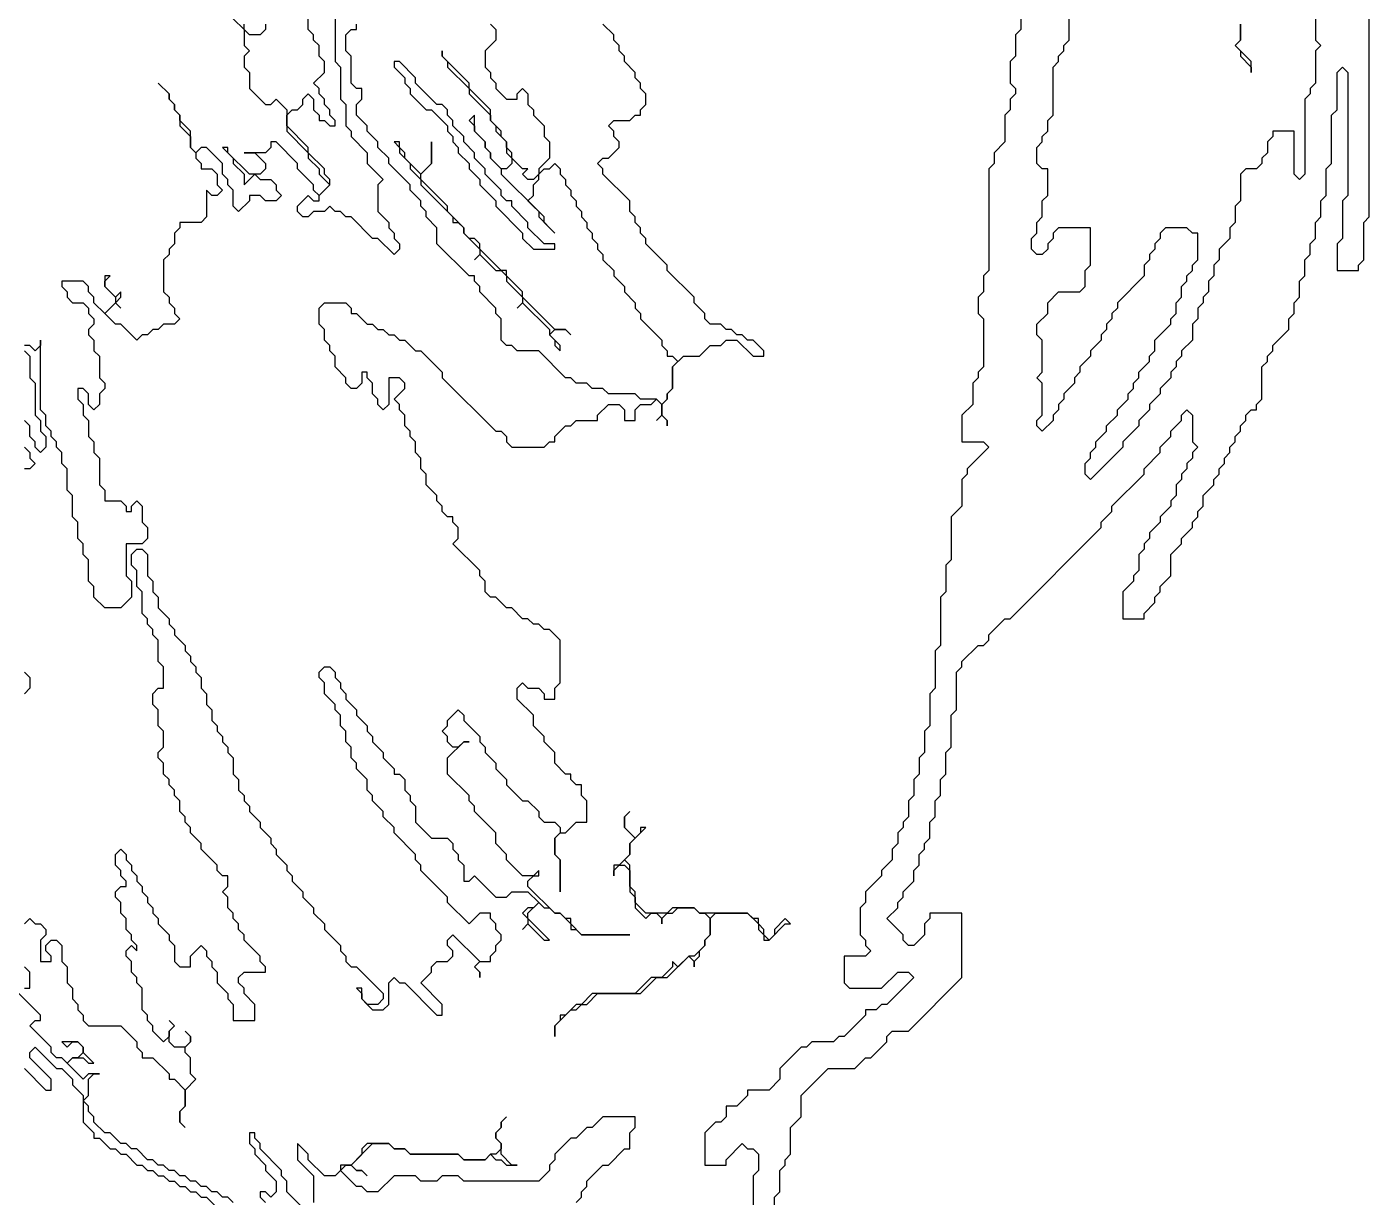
# Model space of a CAD drawing. Header units: metres. Extents: x 0 to 100, y 0 to 141.
# Drawn here: x 49.74 to 56, y 110.58 to 116.04 of the extents above; entities that cross this region are included whole.
import ezdxf

# ---------------------------------------------------------------- set-up
doc = ezdxf.new("R2010")
doc.units = ezdxf.units.M

msp = doc.modelspace()

# ---------------------------------------------------------------- linework, layer by layer
for points in [[(55.75, 116.075), (55.75, 115.975), (55.775, 115.95), (55.75, 115.925), (55.75, 115.775), (55.725, 115.75), (55.725, 115.725), (55.7, 115.7), (55.7, 115.35), (55.675, 115.325), (55.65, 115.35), (55.65, 115.55), (55.55, 115.55), (55.55, 115.525), (55.525, 115.5), (55.525, 115.45), (55.5, 115.425), (55.5, 115.4), (55.475, 115.375), (55.425, 115.375), (55.4, 115.35), (55.4, 115.225), (55.375, 115.2), (55.375, 115.125), (55.35, 115.1), (55.35, 115.05), (55.3, 115), (55.3, 114.95), (55.275, 114.925), (55.275, 114.875), (55.25, 114.85), (55.25, 114.8), (55.225, 114.775), (55.225, 114.75), (55.2, 114.725), (55.2, 114.675), (55.175, 114.65), (55.175, 114.575), (55.125, 114.525), (55.125, 114.5), (55.1, 114.475), (55.1, 114.45), (55.075, 114.425), (55.075, 114.4), (55.025, 114.35), (55.025, 114.325), (54.975, 114.275), (54.975, 114.25), (54.925, 114.2), (54.925, 114.175), (54.85, 114.1), (54.85, 114.075), (54.7, 113.925), (54.675, 113.95), (54.675, 114), (54.7, 114.025), (54.7, 114.05), (54.725, 114.075), (54.725, 114.1), (54.775, 114.15), (54.775, 114.175), (54.825, 114.225), (54.825, 114.25), (54.875, 114.3), (54.875, 114.325), (54.9, 114.35), (54.9, 114.375), (54.925, 114.4), (54.925, 114.425), (54.975, 114.475), (54.975, 114.5), (55, 114.525), (55, 114.575), (55.075, 114.65), (55.075, 114.675), (55.1, 114.7), (55.1, 114.75), (55.125, 114.775), (55.125, 114.825), (55.15, 114.85), (55.15, 114.875), (55.175, 114.9), (55.175, 114.925), (55.2, 114.95), (55.2, 115.075), (55.175, 115.075), (55.15, 115.1), (55.05, 115.1), (55.025, 115.075), (55.025, 115.05), (55, 115.025), (55, 115), (54.975, 114.975), (54.975, 114.95), (54.95, 114.925), (54.95, 114.875), (54.825, 114.75), (54.825, 114.725), (54.8, 114.7), (54.8, 114.675), (54.775, 114.65), (54.775, 114.625), (54.75, 114.6), (54.75, 114.575), (54.7, 114.525), (54.7, 114.5), (54.65, 114.45), (54.65, 114.425), (54.625, 114.4), (54.625, 114.375), (54.575, 114.325), (54.575, 114.3), (54.55, 114.275), (54.55, 114.25), (54.525, 114.225), (54.525, 114.2), (54.475, 114.15), (54.45, 114.175), (54.45, 114.2), (54.475, 114.225), (54.475, 114.375), (54.45, 114.4), (54.475, 114.425), (54.475, 114.575), (54.45, 114.6), (54.45, 114.65), (54.5, 114.7), (54.5, 114.75), (54.55, 114.8), (54.65, 114.8), (54.675, 114.825), (54.675, 114.9), (54.7, 114.925), (54.7, 115.1), (54.55, 115.1), (54.525, 115.075), (54.525, 115.05), (54.5, 115.025), (54.5, 115), (54.475, 114.975), (54.45, 114.975), (54.425, 115), (54.425, 115.05), (54.45, 115.075), (54.45, 115.125), (54.475, 115.15), (54.475, 115.225), (54.5, 115.25), (54.5, 115.375), (54.475, 115.375), (54.45, 115.4), (54.45, 115.475), (54.475, 115.5), (54.475, 115.525), (54.5, 115.55), (54.5, 115.6), (54.525, 115.625), (54.525, 115.85), (54.55, 115.875), (54.55, 115.9), (54.575, 115.925), (54.575, 115.95), (54.6, 115.975), (54.6, 116.3)], [(54.375, 116.2), (54.375, 116.025), (54.35, 116), (54.35, 115.9), (54.325, 115.875), (54.325, 115.775), (54.35, 115.75), (54.35, 115.725), (54.325, 115.7), (54.325, 115.65), (54.3, 115.625), (54.3, 115.5), (54.25, 115.45), (54.25, 115.4), (54.225, 115.375), (54.225, 114.9), (54.2, 114.875), (54.2, 114.8), (54.175, 114.775), (54.175, 114.7), (54.2, 114.675), (54.2, 114.45), (54.175, 114.425), (54.175, 114.4), (54.15, 114.375), (54.15, 114.275), (54.1, 114.225), (54.1, 114.1), (54.2, 114.1), (54.225, 114.075), (54.125, 113.975), (54.125, 113.95), (54.1, 113.925), (54.1, 113.8), (54.05, 113.75), (54.05, 113.55), (54.025, 113.525), (54.025, 113.4), (54, 113.375), (54, 113.15), (53.975, 113.125), (53.975, 112.95), (53.95, 112.925), (53.95, 112.775), (53.925, 112.75), (53.925, 112.65), (53.9, 112.625), (53.9, 112.55), (53.875, 112.525), (53.875, 112.45), (53.85, 112.425), (53.85, 112.35), (53.825, 112.325), (53.825, 112.3), (53.8, 112.275), (53.8, 112.225), (53.775, 112.2), (53.775, 112.15), (53.725, 112.1), (53.725, 112.075), (53.65, 112), (53.65, 111.95), (53.625, 111.925), (53.625, 111.8), (53.65, 111.775), (53.65, 111.75), (53.675, 111.725), (53.65, 111.7), (53.55, 111.7), (53.55, 111.575), (53.575, 111.55), (53.725, 111.55), (53.8, 111.625), (53.85, 111.625), (53.875, 111.6), (53.75, 111.475), (53.725, 111.475), (53.7, 111.45), (53.65, 111.45), (53.65, 111.425), (53.55, 111.325), (53.525, 111.325), (53.5, 111.3), (53.4, 111.3), (53.375, 111.275), (53.35, 111.275), (53.25, 111.175), (53.25, 111.125), (53.2, 111.075), (53.1, 111.075), (53.1, 111.05), (53.05, 111), (53, 111), (53, 110.95), (52.975, 110.925), (52.95, 110.925), (52.9, 110.875), (52.9, 110.725), (53, 110.725), (53, 110.75), (53.075, 110.825), (53.1, 110.8), (53.125, 110.8), (53.15, 110.775), (53.15, 110.7), (53.125, 110.675), (53.125, 110.525)], [(50.7, 116.075), (50.75, 116.025), (50.75, 115.95), (50.775, 115.925), (50.75, 115.9), (50.75, 115.85), (50.775, 115.825), (50.775, 115.75), (50.85, 115.675), (50.875, 115.675), (50.9, 115.7), (50.95, 115.65), (50.95, 115.55), (51.05, 115.45), (51.05, 115.425), (51.1, 115.375), (51.1, 115.35), (51.15, 115.3), (51.1, 115.25), (51.075, 115.275), (51.075, 115.3), (51, 115.375), (51, 115.4), (50.9, 115.5), (50.875, 115.5), (50.875, 115.475), (50.85, 115.45), (50.75, 115.45), (50.8, 115.45), (50.85, 115.4), (50.85, 115.375), (50.825, 115.35), (50.775, 115.35), (50.675, 115.45), (50.675, 115.475), (50.65, 115.475), (50.7, 115.425), (50.7, 115.4), (50.75, 115.35), (50.75, 115.3), (50.8, 115.35), (50.825, 115.325), (50.875, 115.325), (50.9, 115.3), (50.9, 115.275), (50.925, 115.25), (50.9, 115.225), (50.85, 115.225), (50.825, 115.25), (50.775, 115.25), (50.775, 115.225), (50.725, 115.175), (50.7, 115.2), (50.7, 115.275), (50.675, 115.3), (50.675, 115.325), (50.65, 115.35), (50.65, 115.4), (50.575, 115.475), (50.55, 115.475), (50.525, 115.45), (50.5, 115.475), (50.5, 115.55), (50.45, 115.6), (50.45, 115.625), (50.425, 115.65), (50.425, 115.675), (50.4, 115.7), (50.4, 115.725), (50.35, 115.775), (50.4, 115.725), (50.4, 115.7), (50.425, 115.675), (50.425, 115.65), (50.45, 115.625), (50.45, 115.575), (50.5, 115.525), (50.5, 115.475), (50.525, 115.45), (50.525, 115.425), (50.55, 115.4), (50.55, 115.375), (50.6, 115.375), (50.625, 115.35), (50.625, 115.3), (50.65, 115.275), (50.625, 115.25), (50.6, 115.25), (50.575, 115.275), (50.575, 115.15), (50.55, 115.125), (50.45, 115.125), (50.45, 115.1), (50.425, 115.075), (50.425, 115.025), (50.4, 115), (50.4, 114.975), (50.375, 114.95), (50.375, 114.8), (50.4, 114.775), (50.4, 114.75), (50.425, 114.725), (50.425, 114.7), (50.45, 114.675), (50.425, 114.65), (50.375, 114.65), (50.35, 114.625), (50.325, 114.625), (50.3, 114.6), (50.275, 114.6), (50.25, 114.575), (50.175, 114.65), (50.15, 114.65), (50.1, 114.7), (50.15, 114.75), (50.175, 114.725), (50.15, 114.75), (50.175, 114.775), (50.175, 114.8), (50.15, 114.775), (50.1, 114.825), (50.1, 114.85), (50.125, 114.875), (50.1, 114.875), (50.1, 114.825), (50.15, 114.775), (50.15, 114.75), (50.1, 114.7), (50.05, 114.75), (50.05, 114.775), (50.025, 114.8), (50.025, 114.825), (50, 114.85), (49.9, 114.85), (49.9, 114.825), (49.925, 114.8), (49.925, 114.775), (49.95, 114.75), (50, 114.75), (50.025, 114.725), (50.025, 114.7), (50.05, 114.675), (50.05, 114.65), (50.025, 114.625), (50.025, 114.6), (50.05, 114.575), (50.05, 114.525), (50.075, 114.5), (50.075, 114.4), (50.1, 114.375), (50.1, 114.35), (50.075, 114.325), (50.075, 114.275), (50.05, 114.25), (50.025, 114.275), (50.025, 114.325), (50, 114.35), (49.975, 114.35), (49.975, 114.3), (50, 114.275), (50, 114.225), (50.025, 114.2), (50.025, 114.125), (50.05, 114.1), (50.05, 114.05), (50.075, 114.025), (50.075, 113.9), (50.1, 113.875), (50.1, 113.825), (50.175, 113.825), (50.2, 113.8), (50.2, 113.775), (50.225, 113.775), (50.225, 113.8), (50.25, 113.825), (50.275, 113.8), (50.275, 113.725), (50.3, 113.7), (50.3, 113.65), (50.275, 113.625), (50.2, 113.625), (50.2, 113.475), (50.225, 113.45), (50.225, 113.375), (50.175, 113.325), (50.1, 113.325), (50.05, 113.375), (50.05, 113.425), (50.025, 113.45), (50.025, 113.55), (50, 113.575), (50, 113.625), (49.975, 113.65), (49.975, 113.725), (49.95, 113.75), (49.95, 113.85), (49.925, 113.875), (49.925, 113.975), (49.9, 114), (49.9, 114.05), (49.875, 114.075), (49.875, 114.1), (49.85, 114.125), (49.85, 114.15), (49.825, 114.175), (49.825, 114.225), (49.8, 114.25), (49.8, 114.575), (49.8, 114.55), (49.775, 114.525), (49.75, 114.55), (49.725, 114.55)], [(51.175, 116.075), (51.175, 115.875), (51.2, 115.85), (51.2, 115.7), (51.225, 115.675), (51.225, 115.575), (51.25, 115.55), (51.25, 115.525), (51.325, 115.45), (51.325, 115.4), (51.4, 115.325), (51.375, 115.3), (51.375, 115.175), (51.425, 115.125), (51.425, 115.1), (51.45, 115.075), (51.45, 115.05), (51.475, 115.025), (51.475, 115), (51.45, 114.975), (51.375, 115.05), (51.35, 115.05), (51.25, 115.15), (51.225, 115.15), (51.2, 115.175), (51.175, 115.175), (51.15, 115.2), (51.125, 115.175), (51.075, 115.175), (51.05, 115.15), (51.025, 115.15), (51, 115.175), (51, 115.2), (51.05, 115.25), (51.075, 115.225), (51.1, 115.225), (51.1, 115.25), (51.15, 115.3), (51.15, 115.325), (51.125, 115.35), (51.125, 115.375), (51.05, 115.45), (51.05, 115.475), (50.95, 115.575), (50.95, 115.625), (50.975, 115.65), (51, 115.65), (51.025, 115.675), (51.025, 115.7), (51.05, 115.725), (51.075, 115.7), (51.075, 115.65), (51.1, 115.625), (51.1, 115.6), (51.125, 115.6), (51.15, 115.575), (51.175, 115.575), (51.175, 115.6), (51.15, 115.625), (51.15, 115.65), (51.125, 115.675), (51.125, 115.7), (51.1, 115.725), (51.1, 115.75), (51.075, 115.775), (51.125, 115.825), (51.125, 115.875), (51.1, 115.9), (51.1, 115.95), (51.075, 115.975), (51.075, 116), (51.05, 116.025), (51.05, 116.075)], [(53.225, 110.425), (53.225, 110.575), (53.25, 110.6), (53.25, 110.7), (53.275, 110.725), (53.275, 110.75), (53.3, 110.775), (53.3, 110.9), (53.35, 110.95), (53.35, 111.05), (53.475, 111.175), (53.6, 111.175), (53.65, 111.225), (53.675, 111.225), (53.75, 111.3), (53.75, 111.325), (53.775, 111.35), (53.85, 111.35), (54.1, 111.6), (54.1, 111.9), (53.95, 111.9), (53.95, 111.875), (53.925, 111.85), (53.925, 111.8), (53.875, 111.75), (53.85, 111.75), (53.825, 111.775), (53.825, 111.8), (53.75, 111.875), (53.8, 111.925), (53.8, 111.95), (53.825, 111.975), (53.825, 112), (53.875, 112.05), (53.875, 112.1), (53.9, 112.125), (53.9, 112.175), (53.925, 112.2), (53.925, 112.225), (53.95, 112.25), (53.95, 112.325), (53.975, 112.35), (53.975, 112.425), (54, 112.45), (54, 112.525), (54.025, 112.55), (54.025, 112.65), (54.05, 112.675), (54.05, 112.825), (54.075, 112.85), (54.075, 113.025), (54.1, 113.05), (54.1, 113.075), (54.175, 113.15), (54.2, 113.15), (54.225, 113.175), (54.225, 113.2), (54.3, 113.275), (54.325, 113.275), (54.75, 113.7), (54.75, 113.725), (54.8, 113.775), (54.8, 113.8), (54.95, 113.95), (54.95, 113.975), (55.025, 114.05), (55.025, 114.075), (55.075, 114.125), (55.075, 114.15), (55.125, 114.2), (55.125, 114.225), (55.15, 114.25), (55.175, 114.225), (55.175, 114.1), (55.2, 114.075), (55.175, 114.05), (55.175, 114.025), (55.15, 114), (55.15, 113.975), (55.125, 113.95), (55.125, 113.925), (55.1, 113.9), (55.1, 113.85), (55.075, 113.825), (55.075, 113.8), (55.025, 113.75), (55.025, 113.725), (54.975, 113.675), (54.975, 113.65), (54.95, 113.625), (54.95, 113.6), (54.925, 113.575), (54.925, 113.5), (54.9, 113.475), (54.9, 113.45), (54.85, 113.4), (54.85, 113.275), (54.95, 113.275), (54.95, 113.3), (55, 113.35), (55, 113.375), (55.025, 113.4), (55.025, 113.425), (55.075, 113.475), (55.075, 113.575), (55.125, 113.625), (55.125, 113.65), (55.175, 113.7), (55.175, 113.725), (55.2, 113.75), (55.2, 113.775), (55.225, 113.8), (55.225, 113.85), (55.275, 113.9), (55.275, 113.925), (55.3, 113.95), (55.3, 113.975), (55.325, 114), (55.325, 114.025), (55.35, 114.05), (55.35, 114.075), (55.375, 114.1), (55.375, 114.125), (55.4, 114.15), (55.4, 114.175), (55.425, 114.2), (55.425, 114.225), (55.45, 114.25), (55.475, 114.25), (55.475, 114.275), (55.5, 114.3), (55.5, 114.45), (55.525, 114.475), (55.525, 114.5), (55.55, 114.525), (55.55, 114.55), (55.625, 114.625), (55.625, 114.675), (55.65, 114.7), (55.65, 114.75), (55.675, 114.775), (55.675, 114.85), (55.7, 114.875), (55.7, 114.95), (55.725, 114.975), (55.725, 115.025), (55.75, 115.05), (55.75, 115.125), (55.775, 115.15), (55.775, 115.225), (55.8, 115.25), (55.8, 115.375), (55.825, 115.4), (55.825, 115.625), (55.85, 115.65), (55.85, 115.825), (55.875, 115.85), (55.9, 115.825), (55.9, 115.25), (55.875, 115.225), (55.875, 115.05), (55.85, 115.025), (55.85, 114.9), (55.95, 114.9), (55.95, 114.925), (55.975, 114.95), (55.975, 115.125), (56, 115.15), (56, 116.075)], [(49.725, 111.85), (49.75, 111.875), (49.775, 111.85), (49.8, 111.85), (49.825, 111.825), (49.825, 111.8), (49.8, 111.775), (49.8, 111.675), (49.85, 111.675), (49.85, 111.7), (49.825, 111.725), (49.825, 111.75), (49.85, 111.775), (49.875, 111.775), (49.9, 111.75), (49.9, 111.675), (49.925, 111.65), (49.925, 111.575), (49.95, 111.55), (49.95, 111.5), (49.975, 111.475), (49.975, 111.45), (50, 111.425), (50, 111.4), (50.025, 111.375), (50.175, 111.375), (50.25, 111.3), (50.25, 111.275), (50.275, 111.25), (50.275, 111.225), (50.325, 111.225), (50.4, 111.15), (50.4, 111.125), (50.425, 111.125), (50.475, 111.075), (50.475, 111), (50.45, 110.975), (50.45, 110.925), (50.475, 110.9), (50.45, 110.925), (50.45, 110.975), (50.475, 111), (50.475, 111.075), (50.525, 111.125), (50.5, 111.15), (50.5, 111.225), (50.475, 111.25), (50.475, 111.275), (50.5, 111.3), (50.5, 111.325), (50.475, 111.35), (50.5, 111.325), (50.5, 111.3), (50.475, 111.275), (50.425, 111.275), (50.4, 111.3), (50.4, 111.35), (50.425, 111.375), (50.4, 111.4), (50.425, 111.375), (50.4, 111.35), (50.4, 111.325), (50.375, 111.3), (50.325, 111.35), (50.325, 111.375), (50.3, 111.4), (50.3, 111.425), (50.275, 111.45), (50.275, 111.55), (50.25, 111.575), (50.25, 111.6), (50.225, 111.625), (50.225, 111.675), (50.2, 111.7), (50.2, 111.725), (50.225, 111.75), (50.25, 111.725), (50.25, 111.75), (50.225, 111.775), (50.225, 111.8), (50.2, 111.825), (50.2, 111.875), (50.175, 111.9), (50.175, 111.95), (50.15, 111.975), (50.15, 112), (50.175, 112.025), (50.2, 112.025), (50.2, 112.05), (50.175, 112.075), (50.175, 112.1), (50.15, 112.125), (50.15, 112.175), (50.175, 112.2), (50.2, 112.175), (50.2, 112.15), (50.225, 112.125), (50.225, 112.1), (50.25, 112.075), (50.25, 112.05), (50.275, 112.025), (50.275, 112), (50.3, 111.975), (50.3, 111.95), (50.325, 111.925), (50.325, 111.9), (50.35, 111.875), (50.35, 111.85), (50.4, 111.8), (50.4, 111.775), (50.425, 111.75), (50.425, 111.675), (50.45, 111.65), (50.5, 111.65), (50.5, 111.7), (50.55, 111.75), (50.575, 111.725), (50.575, 111.7), (50.6, 111.675), (50.6, 111.65), (50.625, 111.625), (50.625, 111.575), (50.675, 111.525), (50.675, 111.5), (50.7, 111.475), (50.7, 111.4), (50.8, 111.4), (50.8, 111.475), (50.75, 111.525), (50.75, 111.55), (50.725, 111.575), (50.725, 111.6), (50.75, 111.625), (50.85, 111.625), (50.85, 111.65), (50.825, 111.675), (50.825, 111.7), (50.75, 111.775), (50.75, 111.8), (50.725, 111.825), (50.725, 111.85), (50.7, 111.875), (50.7, 111.9), (50.675, 111.925), (50.675, 111.975), (50.65, 112), (50.675, 112.025), (50.675, 112.075), (50.65, 112.075), (50.625, 112.1), (50.625, 112.125), (50.55, 112.2), (50.55, 112.225), (50.5, 112.275), (50.5, 112.3), (50.475, 112.325), (50.475, 112.35), (50.45, 112.375), (50.45, 112.425), (50.425, 112.45), (50.425, 112.475), (50.4, 112.5), (50.4, 112.525), (50.375, 112.55), (50.375, 112.6), (50.35, 112.625), (50.35, 112.65), (50.375, 112.675), (50.375, 112.75), (50.35, 112.775), (50.35, 112.85), (50.325, 112.875), (50.325, 112.925), (50.35, 112.95), (50.375, 112.95), (50.375, 113.05), (50.35, 113.075), (50.35, 113.175), (50.325, 113.2), (50.325, 113.225), (50.3, 113.25), (50.3, 113.275), (50.275, 113.3), (50.275, 113.4), (50.25, 113.425), (50.25, 113.5), (50.225, 113.525), (50.225, 113.575), (50.25, 113.6), (50.275, 113.6), (50.3, 113.575), (50.3, 113.475), (50.325, 113.45), (50.325, 113.4), (50.35, 113.375), (50.35, 113.325), (50.4, 113.275), (50.4, 113.25), (50.425, 113.225), (50.425, 113.2), (50.475, 113.15), (50.475, 113.125), (50.5, 113.1), (50.5, 113.075), (50.525, 113.05), (50.525, 113.025), (50.55, 113), (50.55, 112.95), (50.575, 112.925), (50.575, 112.875), (50.6, 112.85), (50.6, 112.8), (50.625, 112.775), (50.625, 112.75), (50.65, 112.725), (50.65, 112.7), (50.675, 112.675), (50.675, 112.65), (50.7, 112.625), (50.7, 112.55), (50.725, 112.525), (50.725, 112.475), (50.75, 112.45), (50.75, 112.425), (50.775, 112.4), (50.775, 112.375), (50.825, 112.325), (50.825, 112.3), (50.875, 112.25), (50.875, 112.225), (50.9, 112.2), (50.9, 112.175), (50.95, 112.125), (50.95, 112.1), (50.975, 112.075), (50.975, 112.05), (51.025, 112), (51.025, 111.975), (51.075, 111.925), (51.075, 111.9), (51.125, 111.85), (51.125, 111.825), (51.2, 111.75), (51.2, 111.725), (51.225, 111.7), (51.225, 111.675), (51.25, 111.65), (51.275, 111.65), (51.4, 111.525), (51.4, 111.5), (51.375, 111.475), (51.325, 111.475), (51.3, 111.5), (51.3, 111.55), (51.275, 111.55), (51.3, 111.525), (51.3, 111.5), (51.35, 111.45), (51.4, 111.45), (51.425, 111.475), (51.425, 111.575), (51.45, 111.6), (51.475, 111.575), (51.5, 111.575), (51.65, 111.425), (51.675, 111.425), (51.675, 111.475), (51.575, 111.575), (51.625, 111.625), (51.625, 111.65), (51.65, 111.675), (51.7, 111.675), (51.725, 111.7), (51.725, 111.725), (51.7, 111.75), (51.7, 111.775), (51.725, 111.8), (51.85, 111.675), (51.825, 111.65), (51.85, 111.625), (51.85, 111.6), (51.85, 111.625), (51.825, 111.65), (51.85, 111.675), (51.9, 111.675), (51.9, 111.7), (51.925, 111.725), (51.925, 111.75), (51.95, 111.775), (51.95, 111.8), (51.925, 111.825), (51.925, 111.85), (51.9, 111.875), (51.9, 111.9), (51.85, 111.9), (51.8, 111.85), (51.7, 111.95), (51.7, 111.975), (51.575, 112.1), (51.575, 112.125), (51.55, 112.15), (51.55, 112.175), (51.45, 112.275), (51.45, 112.3), (51.4, 112.35), (51.4, 112.375), (51.35, 112.425), (51.35, 112.45), (51.325, 112.475), (51.325, 112.525), (51.275, 112.575), (51.275, 112.6), (51.25, 112.625), (51.25, 112.675), (51.225, 112.7), (51.225, 112.75), (51.2, 112.775), (51.2, 112.825), (51.175, 112.85), (51.175, 112.875), (51.125, 112.925), (51.125, 112.975), (51.1, 113), (51.1, 113.025), (51.125, 113.05), (51.15, 113.05), (51.175, 113.025), (51.175, 113), (51.2, 112.975), (51.2, 112.95), (51.225, 112.925), (51.225, 112.9), (51.275, 112.85), (51.275, 112.825), (51.325, 112.775), (51.325, 112.75), (51.35, 112.725), (51.35, 112.7), (51.4, 112.65), (51.4, 112.625), (51.45, 112.575), (51.45, 112.55), (51.475, 112.55), (51.5, 112.525), (51.5, 112.475), (51.525, 112.45), (51.525, 112.425), (51.55, 112.4), (51.55, 112.325), (51.625, 112.25), (51.7, 112.25), (51.725, 112.225), (51.725, 112.2), (51.75, 112.175), (51.75, 112.15), (51.775, 112.125), (51.775, 112.05), (51.8, 112.05), (51.825, 112.075), (51.925, 111.975), (51.975, 111.975), (52, 112), (52.075, 112), (52.125, 111.95), (52.1, 111.925), (52.075, 111.925), (52.05, 111.9), (52.075, 111.875), (52.075, 111.85), (52.05, 111.825), (52.075, 111.85), (52.15, 111.775), (52.175, 111.775), (52.075, 111.875), (52.075, 111.9), (52.125, 111.95), (52.15, 111.925), (52.175, 111.925), (52.2, 111.9), (52.225, 111.9), (52.275, 111.85), (52.275, 111.825), (52.3, 111.825), (52.325, 111.8), (52.55, 111.8), (52.325, 111.8), (52.275, 111.85), (52.275, 111.875), (52.25, 111.875), (52.225, 111.9), (52.2, 111.9), (52.075, 112.025), (52.075, 112.05), (52.1, 112.075), (52.125, 112.075), (52.125, 112.1), (52.1, 112.075), (52.05, 112.075), (51.975, 112.15), (51.975, 112.175), (51.925, 112.225), (51.925, 112.275), (51.825, 112.375), (51.825, 112.4), (51.8, 112.425), (51.8, 112.45), (51.7, 112.55), (51.7, 112.625), (51.775, 112.7), (51.8, 112.7), (51.775, 112.7), (51.75, 112.675), (51.725, 112.675), (51.7, 112.7), (51.7, 112.725), (51.675, 112.75), (51.7, 112.775), (51.7, 112.8), (51.75, 112.85), (51.775, 112.825), (51.775, 112.8), (51.85, 112.725), (51.85, 112.7), (51.875, 112.675), (51.875, 112.65), (51.925, 112.6), (51.925, 112.575), (51.975, 112.525), (51.975, 112.5), (52.05, 112.425), (52.075, 112.425), (52.125, 112.375), (52.125, 112.35), (52.15, 112.325), (52.2, 112.325), (52.225, 112.3), (52.225, 112.275), (52.2, 112.25), (52.2, 112.175), (52.225, 112.15), (52.225, 112), (52.225, 112.15), (52.2, 112.175), (52.2, 112.25), (52.225, 112.275), (52.25, 112.275), (52.3, 112.325), (52.35, 112.325), (52.35, 112.425), (52.325, 112.45), (52.325, 112.5), (52.3, 112.5), (52.275, 112.525), (52.275, 112.55), (52.25, 112.55), (52.2, 112.6), (52.2, 112.65), (52.15, 112.7), (52.15, 112.725), (52.1, 112.775), (52.1, 112.825), (52.025, 112.9), (52.025, 112.95), (52.05, 112.975), (52.075, 112.95), (52.125, 112.95), (52.15, 112.925), (52.15, 112.9), (52.2, 112.9), (52.2, 112.95), (52.225, 112.975), (52.225, 113.175), (52.175, 113.225), (52.15, 113.225), (52.125, 113.25), (52.1, 113.25), (52.075, 113.275), (52.05, 113.275), (52, 113.325), (51.975, 113.325), (51.925, 113.375), (51.9, 113.375), (51.875, 113.4), (51.875, 113.45), (51.85, 113.475), (51.85, 113.5), (51.725, 113.625), (51.75, 113.65), (51.75, 113.7), (51.725, 113.725), (51.725, 113.75), (51.7, 113.75), (51.675, 113.775), (51.675, 113.8), (51.65, 113.825), (51.65, 113.85), (51.6, 113.9), (51.6, 113.95), (51.575, 113.975), (51.575, 114.025), (51.55, 114.05), (51.55, 114.1), (51.525, 114.125), (51.525, 114.15), (51.5, 114.175), (51.5, 114.225), (51.475, 114.25), (51.475, 114.275), (51.45, 114.3), (51.5, 114.35), (51.5, 114.375), (51.475, 114.4), (51.425, 114.4), (51.425, 114.275), (51.4, 114.25), (51.375, 114.275), (51.375, 114.3), (51.35, 114.325), (51.35, 114.375), (51.325, 114.4), (51.325, 114.425), (51.3, 114.425), (51.3, 114.375), (51.275, 114.35), (51.25, 114.35), (51.225, 114.375), (51.225, 114.4), (51.175, 114.45), (51.175, 114.5), (51.15, 114.525), (51.15, 114.55), (51.125, 114.575), (51.125, 114.625), (51.1, 114.65), (51.1, 114.725), (51.125, 114.75), (51.225, 114.75), (51.25, 114.725), (51.25, 114.7), (51.275, 114.7), (51.325, 114.65), (51.35, 114.65), (51.375, 114.625), (51.4, 114.625), (51.425, 114.6), (51.45, 114.6), (51.475, 114.575), (51.5, 114.575), (51.55, 114.525), (51.575, 114.525), (51.675, 114.425), (51.675, 114.4), (51.925, 114.15), (51.95, 114.15), (51.975, 114.125), (51.975, 114.1), (52, 114.075), (52.15, 114.075), (52.175, 114.1), (52.2, 114.1), (52.2, 114.125), (52.25, 114.175), (52.275, 114.175), (52.3, 114.2), (52.4, 114.2), (52.4, 114.225), (52.45, 114.275), (52.5, 114.275), (52.525, 114.25), (52.525, 114.2), (52.575, 114.2), (52.575, 114.25), (52.6, 114.275), (52.65, 114.275), (52.675, 114.3), (52.7, 114.275), (52.7, 114.225), (52.675, 114.2), (52.7, 114.225), (52.725, 114.2), (52.725, 114.175), (52.725, 114.2), (52.7, 114.225), (52.7, 114.275), (52.725, 114.3), (52.725, 114.325), (52.75, 114.35), (52.75, 114.45), (52.8, 114.5), (52.875, 114.5), (52.925, 114.55), (52.975, 114.55), (53, 114.575), (53.05, 114.575), (53.125, 114.5), (53.175, 114.5), (53.175, 114.525), (53.125, 114.575), (53.1, 114.575), (53.075, 114.6), (53.05, 114.6), (53.025, 114.625), (53, 114.625), (52.975, 114.65), (52.925, 114.65), (52.9, 114.675), (52.9, 114.7), (52.85, 114.75), (52.85, 114.775), (52.725, 114.9), (52.725, 114.925), (52.625, 115.025), (52.625, 115.05), (52.6, 115.075), (52.6, 115.1), (52.575, 115.125), (52.575, 115.15), (52.55, 115.175), (52.55, 115.225), (52.425, 115.35), (52.425, 115.375), (52.4, 115.4), (52.425, 115.425), (52.45, 115.425), (52.5, 115.475), (52.5, 115.5), (52.475, 115.525), (52.475, 115.55), (52.45, 115.575), (52.475, 115.6), (52.55, 115.6), (52.575, 115.625), (52.6, 115.625), (52.6, 115.65), (52.625, 115.675), (52.625, 115.725), (52.6, 115.75), (52.6, 115.775), (52.575, 115.8), (52.575, 115.825), (52.525, 115.875), (52.525, 115.9), (52.5, 115.925), (52.5, 115.95), (52.475, 115.975), (52.475, 116), (52.425, 116.05)], [(50.85, 116.05), (50.85, 116.025), (50.825, 116), (50.775, 116), (50.75, 116.025), (50.75, 116.05)], [(51.9, 116.05), (51.925, 116.025), (51.925, 115.975), (51.875, 115.925), (51.875, 115.85), (51.9, 115.825), (51.9, 115.8), (51.925, 115.775), (51.925, 115.75), (51.975, 115.7), (52.025, 115.7), (52.025, 115.725), (52.05, 115.75), (52.075, 115.725), (52.075, 115.675), (52.1, 115.65), (52.1, 115.625), (52.15, 115.575), (52.15, 115.525), (52.175, 115.5), (52.175, 115.425), (52.125, 115.375), (52.125, 115.35), (52.1, 115.325), (52.075, 115.325), (52.05, 115.35), (52.075, 115.375), (52.05, 115.375), (52, 115.425), (52, 115.45), (51.975, 115.475), (51.975, 115.5), (51.95, 115.525), (51.95, 115.55), (51.9, 115.6), (51.9, 115.65), (51.8, 115.75), (51.8, 115.775), (51.675, 115.9), (51.675, 115.925), (51.675, 115.9), (51.7, 115.875), (51.7, 115.85), (51.8, 115.75), (51.8, 115.725), (51.9, 115.625), (51.9, 115.6), (51.925, 115.575), (51.925, 115.55), (51.975, 115.5), (51.975, 115.45), (52, 115.425), (52, 115.4), (51.975, 115.375), (51.95, 115.375), (51.9, 115.425), (51.9, 115.45), (51.875, 115.475), (51.875, 115.5), (51.825, 115.55), (51.825, 115.625), (51.8, 115.6), (51.825, 115.575), (51.825, 115.55), (51.875, 115.5), (51.875, 115.475), (51.9, 115.45), (51.9, 115.425), (51.95, 115.375), (51.95, 115.35), (52.125, 115.175), (52.125, 115.15), (52.2, 115.075), (52.15, 115.125), (52.15, 115.15), (52.075, 115.225), (52.1, 115.25), (52.1, 115.3), (52.125, 115.325), (52.125, 115.35), (52.15, 115.375), (52.175, 115.375), (52.2, 115.4), (52.225, 115.375), (52.225, 115.35), (52.25, 115.325), (52.25, 115.3), (52.275, 115.275), (52.275, 115.25), (52.3, 115.225), (52.3, 115.2), (52.325, 115.175), (52.325, 115.15), (52.35, 115.125), (52.35, 115.1), (52.375, 115.075), (52.375, 115.05), (52.4, 115.025), (52.4, 115), (52.425, 114.975), (52.425, 114.95), (52.475, 114.9), (52.475, 114.875), (52.525, 114.825), (52.525, 114.8), (52.575, 114.75), (52.575, 114.725), (52.6, 114.7), (52.6, 114.675), (52.7, 114.575), (52.7, 114.55), (52.725, 114.525), (52.725, 114.5), (52.75, 114.5), (52.775, 114.475), (52.75, 114.45), (52.75, 114.35), (52.725, 114.325), (52.725, 114.3), (52.7, 114.275), (52.675, 114.3), (52.6, 114.3), (52.575, 114.325), (52.45, 114.325), (52.425, 114.35), (52.375, 114.35), (52.35, 114.375), (52.3, 114.375), (52.275, 114.4), (52.25, 114.4), (52.125, 114.525), (52.025, 114.525), (52, 114.55), (51.975, 114.55), (51.95, 114.575), (51.95, 114.675), (51.925, 114.7), (51.925, 114.725), (51.85, 114.8), (51.85, 114.825), (51.825, 114.85), (51.825, 114.875), (51.8, 114.875), (51.65, 115.025), (51.65, 115.1), (51.6, 115.15), (51.6, 115.175), (51.575, 115.2), (51.575, 115.225), (51.525, 115.275), (51.525, 115.3), (51.425, 115.4), (51.425, 115.425), (51.375, 115.475), (51.375, 115.5), (51.325, 115.55), (51.325, 115.575), (51.275, 115.625), (51.275, 115.675), (51.3, 115.7), (51.3, 115.75), (51.275, 115.75), (51.25, 115.775), (51.25, 115.9), (51.225, 115.925), (51.225, 116), (51.25, 116.025), (51.275, 116.025), (51.275, 116.05)], [(55.4, 116.05), (55.4, 115.975), (55.375, 115.95), (55.4, 115.925), (55.4, 115.9), (55.45, 115.85), (55.45, 115.825), (55.45, 115.875), (55.375, 115.95), (55.4, 115.975), (55.4, 116.05)], [(49.725, 114.525), (49.75, 114.5), (49.75, 114.4), (49.775, 114.375), (49.775, 114.225), (49.8, 114.2), (49.8, 114.15), (49.825, 114.125), (49.825, 114.075), (49.8, 114.05), (49.775, 114.075), (49.775, 114.1), (49.75, 114.125), (49.75, 114.175), (49.725, 114.2)], [(49.725, 114.075), (49.75, 114.05), (49.75, 114.025), (49.775, 114), (49.75, 113.975), (49.725, 113.975)], [(49.725, 113.025), (49.75, 113), (49.75, 112.95), (49.725, 112.925)], [(49.725, 111.55), (49.75, 111.55), (49.75, 111.625), (49.725, 111.65)], [(50.7, 110.55), (50.675, 110.575), (50.65, 110.575), (50.625, 110.6), (50.6, 110.6), (50.575, 110.625), (50.55, 110.625), (50.525, 110.65), (50.5, 110.65), (50.475, 110.675), (50.45, 110.675), (50.425, 110.7), (50.4, 110.7), (50.375, 110.725), (50.35, 110.725), (50.325, 110.75), (50.3, 110.75), (50.25, 110.8), (50.225, 110.8), (50.2, 110.825), (50.175, 110.825), (50.125, 110.875), (50.1, 110.875), (50.05, 110.925), (50.05, 110.95), (50.025, 110.975), (50.025, 111), (50, 111.025), (50.025, 111.05), (50.025, 111.125), (50.05, 111.15), (50.075, 111.15), (50.025, 111.15), (50, 111.125), (49.925, 111.2), (49.95, 111.225), (50, 111.225), (50.025, 111.2), (50.05, 111.2), (50, 111.25), (50, 111.275), (49.975, 111.3), (49.9, 111.3), (49.925, 111.275), (49.95, 111.3), (49.975, 111.3), (50, 111.275), (50, 111.25), (49.975, 111.225), (49.95, 111.225), (49.925, 111.2), (49.9, 111.225), (49.875, 111.225), (49.85, 111.25), (49.85, 111.275), (49.75, 111.375), (49.775, 111.4), (49.8, 111.4), (49.8, 111.425), (49.7, 111.525)], [(49.725, 111.175), (49.825, 111.075), (49.85, 111.075), (49.85, 111.125), (49.75, 111.225), (49.75, 111.25), (49.775, 111.275), (49.875, 111.175), (49.9, 111.175), (49.95, 111.125), (49.95, 111.1), (50, 111.05), (50, 110.925), (50.05, 110.875), (50.05, 110.85), (50.075, 110.85), (50.125, 110.8), (50.15, 110.8), (50.175, 110.775), (50.2, 110.775), (50.25, 110.725), (50.275, 110.725), (50.3, 110.7), (50.325, 110.7), (50.35, 110.675), (50.375, 110.675), (50.4, 110.65), (50.425, 110.65), (50.45, 110.625), (50.475, 110.625), (50.5, 110.6), (50.525, 110.6), (50.55, 110.575), (50.575, 110.575), (50.625, 110.525)], [(52.3, 110.55), (52.325, 110.575), (52.325, 110.6), (52.35, 110.625), (52.35, 110.65), (52.425, 110.725), (52.45, 110.725), (52.525, 110.8), (52.55, 110.8), (52.55, 110.875), (52.575, 110.9), (52.575, 110.95), (52.425, 110.95), (52.375, 110.9), (52.35, 110.9), (52.3, 110.85), (52.275, 110.85), (52.2, 110.775), (52.2, 110.75), (52.175, 110.725), (52.175, 110.7), (52.125, 110.65), (51.775, 110.65), (51.75, 110.675), (51.675, 110.675), (51.65, 110.65), (51.575, 110.65), (51.55, 110.675), (51.45, 110.675), (51.375, 110.6), (51.325, 110.6), (51.3, 110.625), (51.275, 110.625), (51.2, 110.7), (51.225, 110.725), (51.25, 110.725), (51.275, 110.7), (51.3, 110.7), (51.325, 110.675), (51.3, 110.7), (51.275, 110.7), (51.25, 110.725), (51.35, 110.825), (51.425, 110.825), (51.45, 110.8), (51.5, 110.8), (51.525, 110.775), (51.75, 110.775), (51.775, 110.75), (51.875, 110.75), (51.9, 110.775), (51.925, 110.75), (51.95, 110.75), (51.975, 110.725), (52.025, 110.725), (52, 110.725), (51.95, 110.775), (51.95, 110.825), (51.925, 110.85), (51.925, 110.875), (51.95, 110.9), (51.95, 110.925), (51.975, 110.95), (51.95, 110.925), (51.95, 110.9), (51.925, 110.875), (51.925, 110.85), (51.95, 110.825), (51.95, 110.8), (51.925, 110.775), (51.9, 110.775), (51.875, 110.75), (51.775, 110.75), (51.75, 110.775), (51.525, 110.775), (51.5, 110.8), (51.45, 110.8), (51.425, 110.825), (51.325, 110.825), (51.3, 110.8), (51.3, 110.775), (51.25, 110.725), (51.2, 110.725), (51.2, 110.7), (51.175, 110.675), (51.125, 110.675), (51.05, 110.75), (51.05, 110.775), (51, 110.825), (51, 110.75), (51.075, 110.675), (51.075, 110.55)], [(51.025, 110.525), (50.95, 110.6), (50.95, 110.65), (50.925, 110.675), (50.925, 110.7), (50.825, 110.8), (50.825, 110.825), (50.8, 110.85), (50.8, 110.875), (50.775, 110.875), (50.775, 110.825), (50.8, 110.8), (50.8, 110.775), (50.85, 110.725), (50.85, 110.7), (50.9, 110.65), (50.9, 110.6), (50.875, 110.575), (50.85, 110.6), (50.825, 110.6), (50.825, 110.575), (50.85, 110.55)]]:
    msp.add_lwpolyline(points)
for points in [[(51.45, 115.875), (51.45, 115.85), (51.5, 115.8), (51.5, 115.775), (51.525, 115.75), (51.525, 115.725), (51.6, 115.65), (51.625, 115.65), (51.7, 115.575), (51.7, 115.55), (51.725, 115.525), (51.725, 115.5), (51.75, 115.475), (51.75, 115.45), (51.8, 115.4), (51.8, 115.375), (51.85, 115.325), (51.85, 115.3), (51.925, 115.225), (51.925, 115.2), (52.05, 115.075), (52.05, 115.05), (52.1, 115), (52.2, 115), (52.2, 115.025), (52.15, 115.025), (52.075, 115.1), (52.075, 115.125), (52, 115.2), (52, 115.225), (51.975, 115.225), (51.95, 115.25), (51.95, 115.275), (51.875, 115.35), (51.875, 115.375), (51.825, 115.425), (51.825, 115.45), (51.775, 115.5), (51.775, 115.525), (51.725, 115.575), (51.725, 115.6), (51.7, 115.625), (51.7, 115.65), (51.675, 115.675), (51.65, 115.675), (51.55, 115.775), (51.55, 115.8), (51.475, 115.875)], [(51.45, 115.5), (51.475, 115.475), (51.475, 115.45), (51.525, 115.4), (51.525, 115.375), (51.575, 115.325), (51.575, 115.3), (51.725, 115.15), (51.725, 115.125), (51.75, 115.125), (51.775, 115.1), (51.775, 115.075), (51.85, 115), (51.85, 114.975), (51.825, 114.95), (51.85, 114.975), (51.925, 114.9), (51.95, 114.9), (51.975, 114.875), (51.975, 114.85), (52.05, 114.775), (52.05, 114.75), (52.025, 114.725), (52.05, 114.75), (52.175, 114.625), (52.175, 114.6), (52.2, 114.575), (52.2, 114.55), (52.225, 114.525), (52.225, 114.55), (52.175, 114.6), (52.2, 114.625), (52.25, 114.625), (52.275, 114.6), (52.25, 114.625), (52.2, 114.625), (52.05, 114.775), (52.05, 114.8), (51.975, 114.875), (51.975, 114.9), (51.95, 114.9), (51.85, 115), (51.85, 115.025), (51.825, 115.05), (51.8, 115.05), (51.775, 115.075), (51.775, 115.1), (51.7, 115.175), (51.7, 115.2), (51.575, 115.325), (51.575, 115.35), (51.625, 115.4), (51.625, 115.5), (51.625, 115.4), (51.575, 115.35), (51.5, 115.425), (51.5, 115.45), (51.475, 115.475), (51.475, 115.5)], [(52.55, 112.375), (52.525, 112.35), (52.525, 112.3), (52.575, 112.25), (52.55, 112.225), (52.55, 112.175), (52.5, 112.125), (52.475, 112.125), (52.475, 112.075), (52.475, 112.1), (52.5, 112.125), (52.525, 112.125), (52.55, 112.1), (52.55, 112), (52.575, 111.975), (52.575, 111.925), (52.625, 111.875), (52.65, 111.9), (52.675, 111.9), (52.7, 111.875), (52.7, 111.85), (52.7, 111.875), (52.725, 111.9), (52.75, 111.9), (52.775, 111.925), (52.85, 111.925), (52.875, 111.9), (52.9, 111.9), (52.925, 111.875), (52.925, 111.8), (52.9, 111.775), (52.9, 111.75), (52.85, 111.7), (52.825, 111.7), (52.775, 111.65), (52.75, 111.675), (52.75, 111.65), (52.7, 111.6), (52.65, 111.6), (52.575, 111.525), (52.375, 111.525), (52.325, 111.475), (52.3, 111.475), (52.25, 111.425), (52.225, 111.425), (52.225, 111.4), (52.2, 111.375), (52.2, 111.325), (52.2, 111.375), (52.275, 111.45), (52.3, 111.45), (52.325, 111.475), (52.35, 111.475), (52.4, 111.525), (52.6, 111.525), (52.675, 111.6), (52.725, 111.6), (52.825, 111.7), (52.85, 111.675), (52.85, 111.65), (52.85, 111.675), (52.875, 111.7), (52.875, 111.725), (52.9, 111.75), (52.9, 111.775), (52.925, 111.8), (52.925, 111.875), (52.95, 111.9), (53.1, 111.9), (53.15, 111.85), (53.15, 111.825), (53.175, 111.8), (53.175, 111.775), (53.2, 111.775), (53.275, 111.85), (53.3, 111.85), (53.275, 111.875), (53.225, 111.825), (53.225, 111.8), (53.2, 111.775), (53.175, 111.8), (53.175, 111.825), (53.15, 111.85), (53.15, 111.875), (53.125, 111.875), (53.1, 111.9), (52.875, 111.9), (52.85, 111.925), (52.75, 111.925), (52.725, 111.9), (52.625, 111.9), (52.575, 111.95), (52.575, 112), (52.55, 112.025), (52.55, 112.125), (52.525, 112.15), (52.55, 112.175), (52.55, 112.225), (52.625, 112.3), (52.6, 112.3), (52.6, 112.275), (52.575, 112.25), (52.525, 112.3), (52.525, 112.35)]]:
    msp.add_lwpolyline(points, close=True)

doc.saveas('drawing.dxf')
